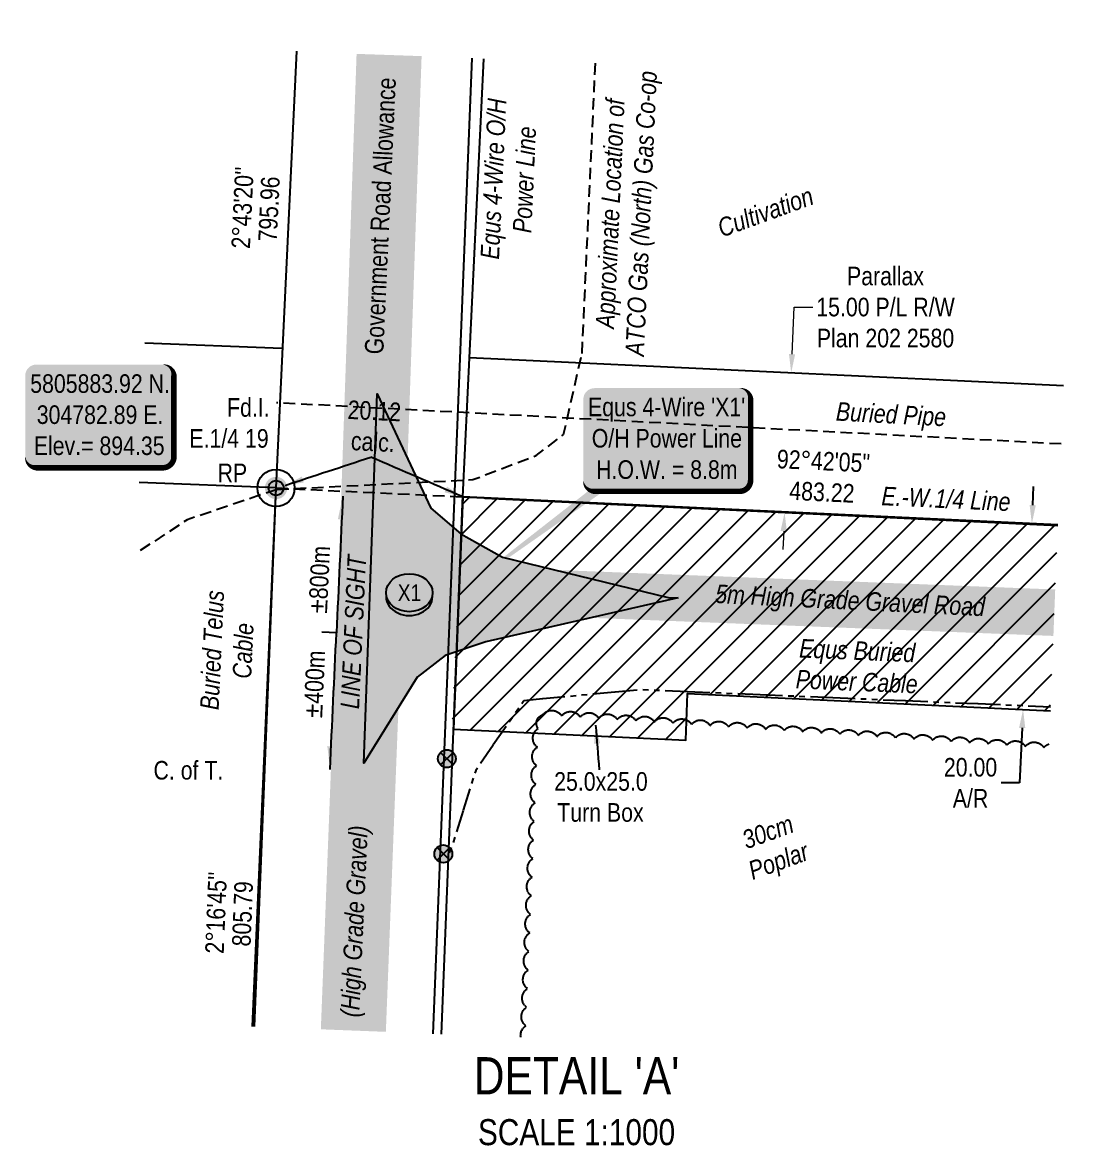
# Model space of a CAD drawing. Extents: x 300929 to 311962, y 5794822 to 5810027.
# Drawn here: x 301776 to 302344, y 5805389 to 5805993 of the extents above; entities that cross this region are included whole.
import ezdxf
from ezdxf.enums import TextEntityAlignment as Align

# ---------------------------------------------------------------- set-up
doc = ezdxf.new("R2010")
doc.units = 0
doc.header["$LTSCALE"] = 5
doc.header["$PDSIZE"] = 0.5
for name, pattern in [('0', [1, 1, 0]), ('foc-QUARTERLINE', [33, 25, -3, 2, -3]), ('foc-TRAV', [1.875, 1.25, -0.625]), ('POWERLINE5', [7.8, 2.4, -0.6, 0.6, -0.6, 0.6, -0.6, 2.4]), ('UG_PIPE', [1.875, 1.25, -0.625])]:
    doc.linetypes.add(name, pattern=pattern)
doc.layers.get('Defpoints').update_dxf_attribs({"color": 9})
for name, color, linetype in [('35', 37, 'Continuous'), ('AS-FENCE', 48, 'foc-FENCE'), ('AS-PIPE-UG', 44, 'UG_PIPE'), ('AS-PIPE-UG-T', 44, 'Continuous'), ('AS-POWER', 104, 'foc-POWER'), ('AS-POWER-EXISTING', 72, 'POWERLINE5'), ('AS-POWER-EXISTING-T', 72, 'Continuous'), ('AS-POWER-T', 104, 'Continuous'), ('AS-ROADS', 254, 'Continuous'), ('AS-TELEPHONE', 224, 'foc-TEL'), ('AS-TELEPHONE-T', 224, 'Continuous'), ('C-RW', 13, 'Continuous'), ('DETAIL-T', 7, 'Continuous'), ('L-BD', 7, 'Continuous'), ('L-MON', 1, 'Continuous'), ('L-QSEC', 8, 'foc-QUARTERLINE'), ('L-ROAD-T', 7, 'Continuous'), ('L-SEC', 7, 'Continuous'), ('L-TITLEDB', 4, 'Continuous'), ('L-TITLEDB-T', 4, 'Continuous'), ('P-CROSSINGS', 250, 'Continuous'), ('P-PROPOSED', 10, 'Continuous'), ('P-PROPOSED-EXISTING-H', 59, 'Continuous'), ('P-TRAV', 4, 'foc-TRAV'), ('P-TXT', 4, 'Continuous'), ('T-BUSH', 110, '0'), ('T-BUSH-T', 110, 'Continuous')]:
    doc.layers.add(name, color=color, linetype=linetype)
doc.layers.add('C-RW-T', color=13, linetype='Continuous', lineweight=9)
doc.layers.add('T-TEXT', color=48, linetype='Continuous', lineweight=18)
doc.styles.add('80', font='ARIALN.TTF', dxfattribs={"height": 10})
doc.styles.add('80CG', font='ARIALN.TTF', dxfattribs={"height": 10})
doc.styles.add('80L', font='ARIALN.TTF', dxfattribs={"height": 10})
doc.styles.add('80LS', font='ARIALNI.TTF', dxfattribs={"height": 10})
doc.styles.add('Crossing', font='ARIALN.TTF', dxfattribs={"height": 10})
doc.styles.add('foc-LtypeFont', font='ARIALN.TTF', dxfattribs={"height": 7.35})
doc.linetypes.add('foc-FENCE', pattern='A,10,-1,["X",foc-LtypeFont,S=0.2,R=0,X=-0.625,Y=-0.75],-1.24', length=12.24)
doc.linetypes.add('foc-POWER', pattern='A,6,-1,["P",foc-LtypeFont,S=0.2,R=0,X=-0.625,Y=-0.75],-1.24,4', length=12.24)
doc.linetypes.add('foc-TEL', pattern='A,2,-1,["T",foc-LtypeFont,S=0.2,R=0,X=-0.425,Y=-0.75],-1.24,8', length=12.24)
doc.linetypes.add('foc-TEL-NOLINE', pattern='A,0,-2,["T",foc-LtypeFont,S=0.2,R=0,X=-0.425,Y=-0.75],-10.24', length=12.24)
doc.dimstyles.new('COMPASS', dxfattribs={"dimscale": 5, "dimtxt": 10, "dimasz": 2.5, "dimexe": 0.2, "dimexo": 0.0625, "dimgap": 0.5, "dimtad": 0, "dimtih": 1, "dimtoh": 1, "dimzin": 0, "dimdsep": 46, "dimtxsty": '80', "dimcen": 0.1, "dimse1": 1, "dimse2": 1, "dimclrd": 256, "dimclrt": 256, "dimaunit": 1, "dimadec": 4, "dimazin": 0, "dimtfac": 0.06, "dimtofl": 0, "dimtmove": 0, "dimatfit": 1, "dimfxl": 0.2, "dimtolj": 1, "dimtzin": 0, "dimlwd": -1, "dimarcsym": 0})
doc.dimstyles.new('Compass 5 000', dxfattribs={"dimscale": 5, "dimtxt": 9, "dimasz": 2, "dimexe": 0.2, "dimexo": 0.0625, "dimgap": 0.5, "dimtad": 0, "dimtih": 1, "dimtoh": 1, "dimzin": 0, "dimdsep": 46, "dimtxsty": '80CG', "dimcen": 0.1, "dimse1": 1, "dimse2": 1, "dimclrd": 256, "dimclrt": 256, "dimaunit": 1, "dimadec": 4, "dimazin": 0, "dimtfac": 0.06, "dimtofl": 0, "dimtmove": 0, "dimatfit": 1, "dimfxl": 0.2, "dimtolj": 1, "dimtzin": 0, "dimlwd": -1, "dimarcsym": 0})

# ---------------------------------------------------------------- blocks, each defined once
blk = doc.blocks.new('POWERPOLE')
h = blk.add_hatch(color=255)
edge = h.paths.add_edge_path()
edge.add_arc((0, 0), 0.96, 0, 360)
at = {"linetype": 'Continuous'}
for p, q in [((0.68, -0.68), (-0.68, 0.68)), ((-0.68, -0.68), (0.68, 0.68))]:
    blk.add_line(p, q, dxfattribs=at)
blk.add_circle((0, 0), 0.96, dxfattribs=at)
blk = doc.blocks.new('*U80')
at = {"layer": '35', "color": 3}
blk.add_circle((0, 0), 10, dxfattribs=at)
at = {"layer": '35', "color": 3, "style": '80'}
blk.add_attdef('RP_001', (-31.46, 3.12), '', height=10, dxfattribs=at)
blk = doc.blocks.new('*U82')
h = blk.add_hatch(color=255)
edge = h.paths.add_edge_path()
edge.add_line((-39, -28.5), (39, -28.5))
edge.add_arc((39, -22.5), 6, 270, 360)
edge.add_line((45, -22.5), (45, 21))
edge.add_arc((39, 21), 6, 0, 90)
edge.add_line((39, 27), (-39, 27))
edge.add_arc((-39, 21), 6, 90, 180)
edge.add_line((-45, 21), (-45, -22.5))
edge.add_arc((-39, -22.5), 6, 180, 270)
at = {"color": 104, "flags": 128}
blk.add_lwpolyline([(-39, -28.5, 3, 3, 0), (39, -28.5, 3, 3, 0.414214), (45, -22.5, 3, 3, 0), (45, 21, 3, 0, 0.414214), (39, 27, 0, 0, 0), (-39, 27, 0, 0, 0.414214), (-45, 21, 0, 0, 0), (-45, -22.5, 0, 3, 0.414214)], format="xyseb", close=True, dxfattribs=at)
blk.add_lwpolyline([(-114.54, -84.75, 0, 7.5, 0), (0, 0, 0, 0, 0)], format="xyseb", dxfattribs=at)
at = {"color": 104, "style": '80'}
blk.add_attdef('ENTER_TEXT_001', (-26.85, -4.92), '', height=10, dxfattribs=at)
blk = doc.blocks.new('xing2')
h = blk.add_hatch(color=50)
h.dxf.hatch_style = 1
edge = h.paths.add_edge_path()
edge.add_ellipse((0, 0), major_axis=(-12.5, 0), ratio=0.816297, start_angle=0, end_angle=360)
h = blk.add_hatch(color=250)
h.dxf.hatch_style = 1
edge = h.paths.add_edge_path()
edge.add_ellipse((0, -2.05), major_axis=(-12.5, 0), ratio=0.816297, start_angle=0, end_angle=180)
edge.add_line((12.5, -2.05), (12.5, 0))
edge.add_ellipse((0, 0), major_axis=(-12.5, 0), ratio=0.816297, start_angle=0, end_angle=180, ccw=False)
edge.add_line((-12.5, 0), (-12.5, -2.05))
at = {"color": 250}
blk.add_ellipse((0, 0), major_axis=(-12.5, 0), ratio=0.816297, dxfattribs=at)
blk.add_ellipse((0, -2.05), major_axis=(-12.5, 0), ratio=0.816297, start_param=0, end_param=3.141593, dxfattribs=at)
at = {"color": 250, "style": 'Crossing'}
blk.add_attdef('CROSSING', text='', height=9, dxfattribs=at).set_placement((0.09, 0.02), align=Align.MIDDLE_CENTER)
at = {"color": 250, "style": 'Crossing', "flags": 1}
for tag, p in [('OWNER', (0.09, -12.49)), ('DESCRIPTION', (0.09, -25.77)), ('LOCATION', (0.09, -39.3)), ('DWG_REF', (0.09, -52.84))]:
    blk.add_attdef(tag, text='', height=9, dxfattribs=at).set_placement(p, align=Align.MIDDLE_CENTER)
blk = doc.blocks.new('fdia')
at = {"color": 255, "const_width": 1}
blk.add_lwpolyline([(-0.5, 0, 1), (0.5, 0, 1)], format="xyb", close=True, dxfattribs=at)
blk = doc.blocks.new('Fdiaa')
blk.add_blockref('fdia', (0, 0))
blk = doc.blocks.new('fdib')
at = {"color": 1, "const_width": 1.6}
blk.add_lwpolyline([(-0.4, 0, 1), (0.4, 0, 1)], format="xyb", close=True, dxfattribs=at)
at = {"color": 1}
blk.add_circle((0, 0), 0.8, dxfattribs=at)
blk = doc.blocks.new('Fdibb')
blk.add_blockref('fdib', (0, 0))
blk = doc.blocks.new('fdicc')
for name in ['Fdibb', 'Fdiaa']:
    blk.add_blockref(name, (0, 0))
blk = doc.blocks.new('FDI')
blk.add_blockref('fdicc', (0, 0))
blk = doc.blocks.new('*D83')
at = {"layer": 'Defpoints', "color": 0, "transparency": 16777216}
for p in [(302285.23, 5805725.13), (302280.52, 5805625.23), (302314.4, 5805623.63)]:
    blk.add_point(p, dxfattribs=at)
at = {"layer": 'P-TXT', "transparency": 16777216}
for p, q in [((302319.58, 5805733.52), (302320.06, 5805743.51)), ((302313.93, 5805613.65), (302312.53, 5805584.11)), ((302312.53, 5805584.11), (302302.53, 5805584.11))]:
    blk.add_line(p, q, dxfattribs=at)
for points in [[(302317.92, 5805733.6), (302321.25, 5805733.44), (302319.11, 5805723.53)], [(302312.26, 5805613.72), (302315.59, 5805613.57), (302314.4, 5805623.63)]]:
    blk.add_solid(points, dxfattribs=at)
at = {"layer": 'P-TXT', "transparency": 16777216, "insert": (302286.14, 5805584.11), "char_height": 10, "attachment_point": 5, "style": '80CG'}
blk.add_mtext('\\A1;20.00\\PA/R', dxfattribs=at)
blk = doc.blocks.new('*D84')
at = {"layer": 'C-RW-T', "transparency": 16777216}
for p, q in [((302190.13, 5805814.69), (302191.32, 5805839.95)), ((302191.32, 5805839.95), (302201.32, 5805839.95)), ((302185.64, 5805719.55), (302185.17, 5805709.57))]:
    blk.add_line(p, q, dxfattribs=at)
for points in [[(302188.46, 5805814.77), (302191.79, 5805814.61), (302189.66, 5805804.7)], [(302183.97, 5805719.63), (302187.3, 5805719.48), (302186.11, 5805729.54)]]:
    blk.add_solid(points, dxfattribs=at)
at = {"layer": 'Defpoints', "color": 0, "transparency": 16777216}
for p in [(302189.66, 5805804.7), (302275.15, 5805800.67), (302271.6, 5805725.51)]:
    blk.add_point(p, dxfattribs=at)
at = {"layer": 'C-RW-T', "transparency": 16777216, "insert": (302240.4, 5805839.95), "char_height": 10, "attachment_point": 5, "style": '80CG'}
blk.add_mtext('\\A1;Parallax\\P15.00 P/L R/W\\PPlan 202 2580', dxfattribs=at)
blk = doc.blocks.new('*U81')
h = blk.add_hatch(color=254)
edge = h.paths.add_edge_path()
edge.add_line((-34, -28.5), (34, -28.5))
edge.add_arc((34, -22.5), 6, 270, 360)
edge.add_line((40, -22.5), (40, 21))
edge.add_arc((34, 21), 6, 0, 90)
edge.add_line((34, 27), (-34, 27))
edge.add_arc((-34, 21), 6, 90, 180)
edge.add_line((-40, 21), (-40, -22.5))
edge.add_arc((-34, -22.5), 6, 180, 270)
at = {"color": 1, "flags": 128}
blk.add_lwpolyline([(-34, -28.5, 3, 3, 0), (34, -28.5, 3, 3, 0.414214), (40, -22.5, 3, 3, 0), (40, 21, 3, 0, 0.414214), (34, 27, 0, 0, 0), (-34, 27, 0, 0, 0.414214), (-40, 21, 0, 0, 0), (-40, -22.5, 0, 3, 0.414214)], format="xyseb", close=True, dxfattribs=at)
blk.add_lwpolyline([(-33.11, -22.6, 0, 10, 0), (0, 0, 5, 5, 0)], format="xyseb", dxfattribs=at)
at = {"color": 1, "style": '80'}
blk.add_attdef('ENTER_TEXT_001', (-36.68, -4.99), '', height=10, dxfattribs=at)

msp = doc.modelspace()

# ---------------------------------------------------------------- hatches: boundary and pattern name
at = {"layer": 'AS-ROADS'}
h = msp.add_hatch(color=256, dxfattribs=at)
h.dxf.hatch_style = 1
h.paths.add_polyline_path([(302128.804, 5805683.547), (302025.454, 5805659.945), (302003.544, 5805652.59), (301988.534, 5805640.95), (301959.722, 5805594.797), (301967.031, 5805793.262), (301995.814, 5805731.825), (302011.919, 5805718.085), (302034.319, 5805705.535), (302123.465, 5805683.756)])
at = {"layer": 'P-PROPOSED-EXISTING-H'}
h = msp.add_hatch(dxfattribs=at)
h.set_pattern_fill('ANSI31', color=256, scale=3.499752)
h.set_pattern_definition([(45, (1201.593, 2831.013), (-7.857167858, 7.857167858), [])])
h.paths.add_polyline_path([(302329.098, 5805622.94), (302333.077, 5805722.857), (302013.047, 5805737.957), (302007.156, 5805613.105), (302132.929, 5805607.17), (302133.924, 5805632.149)])

# ---------------------------------------------------------------- linework, layer by layer
msp.add_line((301945.032, 5805664.816), (301937.157, 5805665.183))
at = {"layer": 'AS-FENCE', "flags": 128}
msp.add_lwpolyline([(302024.804, 5805737.215), (302333.066, 5805722.594)], dxfattribs=at)
at = {"layer": 'AS-PIPE-UG', "flags": 128}
for points in [[(302084.178, 5805971.151), (302076.969, 5805814.515)], [(301913.109, 5805741.925), (302018.469, 5805747.205), (302052.524, 5805760.19), (302067.244, 5805771.495), (302076.969, 5805814.515)], [(302334.809, 5805766.371), (301912.709, 5805788.53)], [(301913.109, 5805741.925), (301913.109, 5805741.925), (301864.679, 5805725.637), (301837.482, 5805707.656)]]:
    msp.add_lwpolyline(points, dxfattribs=at)
at = {"layer": 'AS-POWER', "flags": 128}
msp.add_lwpolyline([(301997.027, 5805449.206), (302018.005, 5805973.786)], dxfattribs=at)
at = {"layer": 'AS-POWER-EXISTING', "flags": 128}
msp.add_lwpolyline([(302329.176, 5805624.904), (302108.634, 5805634.155), (302045.914, 5805628.325), (302019.939, 5805590.8), (302007.404, 5805550.79), (302004.524, 5805543.88)], dxfattribs=at)
at = {"layer": 'AS-ROADS', "flags": 128}
for points, const_width in [([(301973.362, 5805975.563), (301963.664, 5805696.305), (301954.135, 5805450.914)], 34.998), ([(302059.959, 5805686.24), (302331.196, 5805675.633)], 24.998)]:
    msp.add_lwpolyline(points, dxfattribs=dict(at, const_width=const_width))
msp.add_lwpolyline([(302128.804, 5805683.547), (302025.454, 5805659.945), (302003.544, 5805652.59), (301988.534, 5805640.95), (301959.722, 5805594.797), (301967.031, 5805793.262), (301995.814, 5805731.825), (302011.919, 5805718.085), (302034.319, 5805705.535), (302123.465, 5805683.756)], close=True, dxfattribs=at)
at = {"layer": 'AS-TELEPHONE', "linetype": 'foc-TEL-NOLINE', "flags": 128}
msp.add_lwpolyline([(301899.877, 5805453.074), (301912.564, 5805742.715), (301923.727, 5805977.54)], dxfattribs=at)
at = {"layer": 'C-RW'}
for points in [[(301915.608, 5805817.647), (301841.982, 5805820.639)], [(302016.582, 5805812.868), (302336.061, 5805797.794)], [(301912.564, 5805742.715), (301838.998, 5805745.703)], [(302013.047, 5805737.957), (302333.077, 5805722.857)]]:
    msp.add_lwpolyline(points, dxfattribs=at)
at = {"layer": 'L-QSEC', "flags": 128}
msp.add_lwpolyline([(302013.045, 5805737.973), (302333.077, 5805722.871)], dxfattribs=at)
at = {"layer": 'L-SEC'}
for p, q in [((301912.564, 5805742.715), (301923.727, 5805977.54)), ((301901.028, 5805453.028), (301912.564, 5805742.715)), ((302001.542, 5805449.026), (302013.077, 5805738.712))]:
    msp.add_line(p, q, dxfattribs=at)
at = {"layer": 'L-SEC', "flags": 128}
msp.add_lwpolyline([(302013.043, 5805737.938), (302024.243, 5805973.537)], dxfattribs=at)
at = {"layer": 'L-TITLEDB', "flags": 128}
msp.add_lwpolyline([(301912.564, 5805742.715), (301838.998, 5805745.703)], dxfattribs=at)
at = {"layer": 'P-TRAV', "flags": 128}
msp.add_lwpolyline([(301912.564, 5805742.715), (302013.043, 5805737.938)], dxfattribs=at)
at = {"layer": 'T-BUSH', "flags": 128}
msp.add_lwpolyline([(302044.212, 5805447.327, -0.3003161), (302046.939, 5805453.474, -0.5205671), (302047.351, 5805463.465, -0.5205671), (302047.763, 5805473.456, -0.5205671), (302048.175, 5805483.446, -0.5205671), (302048.587, 5805493.437, -0.5205671), (302048.999, 5805503.428, -0.5205671), (302049.41, 5805513.419, -0.5205671), (302049.822, 5805523.41, -0.5205671), (302050.234, 5805533.4, -0.5205671), (302050.646, 5805543.391, -0.5205671), (302051.058, 5805553.382, -0.5205671), (302051.469, 5805563.373, -0.5205671), (302051.881, 5805573.364, -0.5205671), (302052.293, 5805583.354, -0.5205671), (302052.705, 5805593.345, -0.5205671), (302053.117, 5805603.336, -0.5205671), (302053.529, 5805613.327, -0.5205671), (302056.165, 5805620.841, -0.5205671), (302066.143, 5805620.183, -0.5205671), (302076.12, 5805619.526, -0.5205671), (302086.098, 5805618.868, -0.5205671), (302096.076, 5805618.21, -0.5205671), (302106.053, 5805617.553, -0.5205671), (302116.031, 5805616.895, -0.5205671), (302126.009, 5805616.238, -0.5205671), (302135.986, 5805615.58, -0.5205671), (302145.964, 5805614.922, -0.5205671), (302155.942, 5805614.265, -0.5205671), (302165.919, 5805613.607, -0.5205671), (302175.897, 5805612.949, -0.5205671), (302185.874, 5805612.292, -0.5205671), (302195.852, 5805611.634, -0.5205671), (302205.83, 5805610.976, -0.5205671), (302215.807, 5805610.319, -0.5205671), (302225.785, 5805609.661, -0.5205671), (302235.763, 5805609.003, -0.5205671), (302245.74, 5805608.346, -0.5205671), (302255.718, 5805607.688, -0.5205671), (302265.696, 5805607.03, -0.5205671), (302275.673, 5805606.373, -0.5205671), (302285.651, 5805605.715, -0.5205671), (302295.629, 5805605.057, -0.5205671), (302305.606, 5805604.4, -0.5205671), (302315.584, 5805603.742, -0.5205671), (302325.561, 5805603.084, -0.1438744), (302328.385, 5805605.051)], format="xyb", dxfattribs=at)

# ---------------------------------------------------------------- block references
at = {"layer": '35', "xscale": 0.99992921, "yscale": 0.99992921, "zscale": 0.99992921}
msp.add_blockref('*U80', (301912.564, 5805742.715), dxfattribs=at).add_auto_attribs({'RP_001': 'RP'})
at = {"layer": 'AS-POWER-EXISTING', "xscale": 4.999646050000022, "yscale": 4.999646050000022, "zscale": 4.999646050000022}
for p in [(302004.434, 5805597.135), (302002.549, 5805545.92)]:
    msp.add_blockref('POWERPOLE', p, dxfattribs=at)
at = {"layer": 'AS-POWER-T'}
ref = msp.add_blockref('*U82', (302122.841, 5805769.397), dxfattribs=dict(at, xscale=0.99992921, yscale=0.99992921, zscale=0.99992921))
ref.add_attrib('ENTER_TEXT_001', "Equs 4-Wire 'X1'", (302080.368, 5805781.305), dxfattribs={"layer": '0', "color": 104, "height": 9.99929, "style": '80'})
ref.add_attrib('ENTER_TEXT_002', 'O/H Power Line', (302082.373, 5805764.462), dxfattribs={"layer": '0', "color": 104, "height": 9.99929, "style": '80'})
ref.add_attrib('ENTER_TEXT_003', 'H.O.W. = 8.8m', (302084.73, 5805747.62), dxfattribs={"layer": '0', "color": 104, "height": 9.99929, "style": '80'})
at = {"layer": 'DETAIL-T'}
ref = msp.add_blockref('*U81', (301817.632, 5805782.081), dxfattribs=dict(at, xscale=0.99992921, yscale=0.99992921, zscale=0.99992921))
ref.add_attrib('ENTER_TEXT_001', '5805883.92 N.', (301780.316, 5805793.852), dxfattribs={"layer": '0', "color": 1, "height": 9.99929, "style": '80'})
ref.add_attrib('ENTER_TEXT_002', '304782.89 E.', (301783.815, 5805777.146), dxfattribs={"layer": '0', "color": 1, "height": 9.99929, "style": '80'})
ref.add_attrib('ENTER_TEXT_003', 'Elev.= 894.35', (301782.226, 5805760.44), dxfattribs={"layer": '0', "color": 1, "height": 9.99929, "style": '80'})
at = {"layer": 'L-MON', "xscale": 5.000000000000029, "yscale": 5.000000000000029, "zscale": 5.000000000000029}
msp.add_blockref('FDI', (301912.564, 5805742.715), dxfattribs=at)
at = {"layer": 'P-CROSSINGS', "xscale": 0.99992921, "yscale": 0.99992921, "zscale": 0.99992921}
msp.add_blockref('xing2', (301984.224, 5805686.377), dxfattribs=at).add_auto_attribs({'CROSSING': 'X1'})

# ---------------------------------------------------------------- texts
at = {"char_height": 10, "rotation": 87.333007, "style": '80'}
for s, insert, width, attachment_point in [('%%P800m', (301935.014, 5805675.293), 42.11121, 4), ('\\pi6.3759;{\\fArial Narrow|b0|i1|c0|p34;LINE OF SIGH\\T1.55;T}', (301946.918, 5805617.786), 99.34793, 1), ('%%P400m', (301934.083, 5805655.315), 42.11121, 6)]:
    msp.add_mtext(s, dxfattribs=dict(at, insert=insert, width=width, attachment_point=attachment_point))
at = {"layer": 'AS-PIPE-UG-T', "char_height": 10, "attachment_point": 1, "style": '80L'}
for s, width, insert, rotation in [('\\pi14.119;{\\fArial Narrow|b0|i1|c0|p34;Approximate Location of\\P\\pi0.05;ATCO Gas (North) Gas Co-op}', 153.27872, (302083.764, 5805814.646), 87.36491), ('\\pi0.30107;{\\fArial Narrow|b0|i1|c0|p34;Buried Pipe}', 59.04006, (302213.774, 5805788.967), 356.994971)]:
    msp.add_mtext_dynamic_manual_height_columns(s, width=width, gutter_width=50, heights=[0], dxfattribs=dict(at, insert=insert, rotation=rotation))
at = {"layer": 'AS-POWER-EXISTING-T', "insert": (302190.524, 5805661.723), "char_height": 9.99929, "attachment_point": 1, "rotation": 357.598262, "style": '80L'}
msp.add_mtext_dynamic_manual_height_columns('\\pi3.7221;{\\fArial Narrow|b0|i1|c0|p34;Equs Buried \\P\\pi2.5625;Power Cable}', width=69.85443, gutter_width=50, heights=[0], dxfattribs=at)
at = {"layer": 'AS-POWER-T', "insert": (302022.485, 5805865.621), "char_height": 10, "attachment_point": 1, "rotation": 87.364443, "style": '80L'}
msp.add_mtext_dynamic_manual_height_columns('\\pi0.32626;{\\fArial Narrow|b0|i1|c0|p34;Equs 4-Wire O/H\\P\\pi15.289;Power Line}', width=87.04407, gutter_width=50, heights=[0], dxfattribs=at)
at = {"layer": 'AS-TELEPHONE-T', "insert": (301871.135, 5805612.016), "char_height": 10, "attachment_point": 1, "rotation": 87.364443, "style": '80L'}
msp.add_mtext_dynamic_manual_height_columns('\\pi11.629;{\\fArial Narrow|b0|i1|c0|p34;Buried Telus\\P\\pi29.221;Cable}', width=87.04407, gutter_width=50, heights=[0], dxfattribs=at)
at = {"layer": 'DETAIL-T', "color": 3, "insert": (302074.203, 5805412.851), "char_height": 19.99858, "width": 223.84218, "attachment_point": 5, "style": '80CG'}
msp.add_mtext("DETAIL 'A'\\P{\\H0.7x;SCALE 1:1000}", dxfattribs=at)
at = {"layer": 'L-BD', "style": '80L'}
for s, rotation, p in [("2°43'20''", 87.2768, (301894.532, 5805893.425)), ('795.96', 87.2768, (301908.764, 5805892.748)), ("2°16'45''", 87.7196, (301880.266, 5805514.271)), ('805.79', 87.7196, (301894.504, 5805513.704))]:
    msp.add_text(s, height=9.9993, rotation=rotation, dxfattribs=at).set_placement(p, align=Align.MIDDLE)
at = {"layer": 'L-BD', "insert": (301965.68, 5805789.187), "char_height": 9.9993, "width": 28.16076, "attachment_point": 2, "rotation": 357.278311, "style": '80L', "bg_fill": 1, "box_fill_scale": 1.1, "bg_fill_color": 254, "bg_fill_transparency": 0}
msp.add_mtext('20.12\\Pcalc.', dxfattribs=at)
at = {"layer": 'L-ROAD-T', "style": '80L'}
msp.add_text('Government Road Allowance', height=10, rotation=87.364443, dxfattribs=at).set_placement((301968.635, 5805889.052), align=Align.MIDDLE_CENTER)
at = {"layer": 'L-TITLEDB-T', "insert": (301822.834, 5805595.904), "char_height": 10, "attachment_point": 1, "style": '80L'}
msp.add_mtext_dynamic_manual_height_columns('\\pi23.793;C. of T.', width=83.62206, gutter_width=50, heights=[0], dxfattribs=at)
at = {"layer": 'P-TXT', "insert": (302061.949, 5805589.899), "char_height": 10, "attachment_point": 1, "style": '80L'}
msp.add_mtext_dynamic_manual_height_columns('\\pi0.2103;25.0x25.0\\P\\pi1.8747;Turn Box', width=49.86126, gutter_width=50, heights=[0], dxfattribs=at)
at = {"layer": 'T-BUSH-T', "insert": (302175.36, 5805562.534), "char_height": 9.9993, "width": 40.57387, "attachment_point": 2, "rotation": 20, "style": '80LS'}
msp.add_mtext('30cm\\PPoplar', dxfattribs=at)
at = {"layer": 'T-TEXT', "style": '80LS'}
for s, height, rotation, p in [('Cultivation', 9.99929, 20, (302175.806, 5805891.194)), ('(High Grade Gravel)', 10, 87.364443, (301954.601, 5805509.673))]:
    msp.add_text(s, height=height, rotation=rotation, dxfattribs=at).set_placement(p, align=Align.MIDDLE_CENTER)
at = {"layer": 'T-TEXT', "insert": (302148.691, 5805690.912), "char_height": 9.99929, "attachment_point": 1, "rotation": 357.159513, "style": '80L'}
msp.add_mtext_dynamic_manual_height_columns('\\pi0.45418;{\\fArial Narrow|b0|i1|c0|p34;5m High Grade Gravel Road}', width=145.8367, gutter_width=50, heights=[0], dxfattribs=at)

# ---------------------------------------------------------------- leaders
at = {"path_type": 1}
for points in [[(301948.457, 5805738.34), (301945.032, 5805664.816)], [(301941.608, 5805591.292), (301945.032, 5805664.816)]]:
    msp.add_leader(points, dimstyle='COMPASS', override={"dimgap": 0.5, "dimtad": 0}, dxfattribs=at)
at = {"layer": 'L-BD', "path_type": 1}
for points in [[(301917.436, 5805744.131), (301963.561, 5805759.324)], [(302013.043, 5805737.938), (301963.561, 5805759.324)]]:
    msp.add_leader(points, dimstyle='Compass 5 000', override={"dimgap": 0.5, "dimtad": 0}, dxfattribs=at)
at = {"layer": 'P-TXT', "path_type": 1}
msp.add_leader([(302084.444, 5805615.218), (302086.39, 5805591.223)], dimstyle='Compass 5 000', override={"dimgap": 0.5, "dimtad": 0}, dxfattribs=at)

# ---------------------------------------------------------------- next in the draw order: texts
at = {"layer": 'L-MON', "insert": (301864.911, 5805791.04), "char_height": 9.99929, "attachment_point": 1, "style": '80L', "bg_fill": 3, "box_fill_scale": 1.1, "bg_fill_color": 256, "bg_fill_transparency": 0}
msp.add_mtext_dynamic_manual_height_columns('\\pi21.282;Fd.I.\\P\\pi1.0102;E.1/4 19', width=42.26235, gutter_width=50, heights=[0], dxfattribs=at)
at = {"layer": 'L-QSEC', "insert": (302238.534, 5805743.47), "char_height": 10, "attachment_point": 1, "rotation": 357.316746, "style": '80L', "bg_fill": 3, "box_fill_scale": 1.1, "bg_fill_color": 256, "bg_fill_transparency": 0}
msp.add_mtext_dynamic_manual_height_columns('{\\fArial Narrow|b0|i1|c0|p34;E.-W.1/4 Line}', width=69.7658, gutter_width=50, heights=[0], dxfattribs=at)

# ---------------------------------------------------------------- next in the draw order: linework, layer by layer
at = {"layer": 'P-PROPOSED', "flags": 128}
msp.add_lwpolyline([(302333.077, 5805722.857), (302013.047, 5805737.957), (302008.074, 5805613.061), (302132.929, 5805607.17), (302133.924, 5805632.149), (302329.098, 5805622.94)], dxfattribs=at)

# ---------------------------------------------------------------- next in the draw order: dimensions: what is measured, and where the dimension line sits
at = {"layer": 'P-TXT'}
dim = msp.add_linear_dim(base=(302314.399, 5805623.634), p1=(302285.235, 5805725.128), p2=(302280.521, 5805625.232), angle=267.2986, text='20.00\\PA/R', dimstyle='Compass 5 000', dxfattribs=at)
dim.commit()
dim.dimension.update_dxf_attribs({"geometry": '*D83', "text_midpoint": (302286.143, 5805584.108), "dimtype": 161})

# ---------------------------------------------------------------- next in the draw order: texts
at = {"layer": 'L-BD', "insert": (302207.242, 5805762.193), "char_height": 9.9993, "width": 49.63264, "attachment_point": 2, "rotation": 357.2999, "style": '80L', "bg_fill": 3, "box_fill_scale": 1.1, "bg_fill_color": 256, "bg_fill_transparency": 0}
msp.add_mtext('92°42\'05"\\P483.22', dxfattribs=at)

# ---------------------------------------------------------------- next in the draw order: dimensions: what is measured, and where the dimension line sits
at = {"layer": 'C-RW-T'}
dim = msp.add_linear_dim(base=(302189.655, 5805804.702), p1=(302271.603, 5805725.509), p2=(302275.149, 5805800.668), angle=87.2986, text='Parallax\\P15.00 P/L R/W\\PPlan 202 2580', dimstyle='Compass 5 000', dxfattribs=at)
dim.commit()
dim.dimension.update_dxf_attribs({"geometry": '*D84', "text_midpoint": (302240.401, 5805839.952), "dimtype": 161})

doc.saveas('drawing.dxf')
